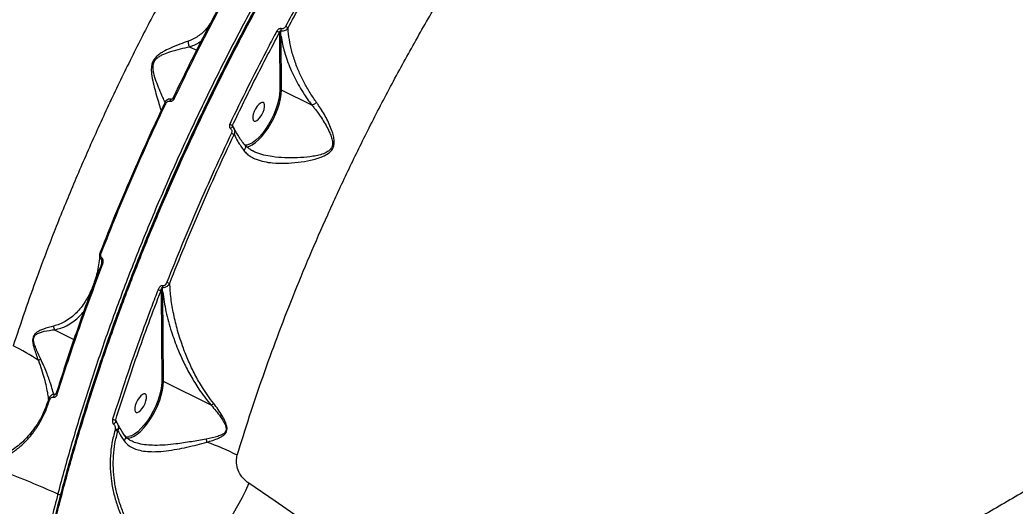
# Model space of a CAD drawing. Header units: millimetres. Extents: x -6879 to 7341, y -8047 to 7187.
# Drawn here: x -272.4 to 160.1, y 3540.9 to 3752.5 of the extents above; entities that cross this region are included whole.
import ezdxf

# ---------------------------------------------------------------- set-up
doc = ezdxf.new("R2010")
doc.units = ezdxf.units.MM
for name, color, linetype in [('DIKOM_ОБЪЕКТ', 7, 'Continuous'), ('DIKOM_РАЗМЕР_ЗОНА', 7, 'Continuous'), ('DIKOM_РАЗМЕР_ОБЪЕКТА', 7, 'Continuous')]:
    doc.layers.add(name, color=color, linetype=linetype)
doc.styles.add('style1', font='arial.ttf', dxfattribs={"width": 0.8})
doc.dimstyles.new('1-50', dxfattribs={"dimtxt": 300, "dimasz": 200, "dimexe": 100, "dimexo": 0, "dimgap": 100, "dimtad": 0, "dimdec": 0, "dimtxsty": 'style1', "dimcen": 0, "dimclrd": 7, "dimclre": 7, "dimadec": 1, "dimazin": 2, "dimtfac": 1, "dimtdec": 0, "dimtmove": 1, "dimatfit": 3, "dimfxl": 0, "dimlwd": 25, "dimlwe": 18, "dimarcsym": 0})

# ---------------------------------------------------------------- blocks, each defined once
blk = doc.blocks.new('*D19')
at = {"layer": 'Defpoints', "color": 0, "transparency": 16777216}
for p in [(5624.04, 6094.27), (-4435.35, 2864.29), (5624.04, -2640.11)]:
    blk.add_point(p, dxfattribs=at)
at = {"layer": 'DIKOM_РАЗМЕР_ОБЪЕКТА', "color": 7, "lineweight": 18, "transparency": 16777216}
for p, q in [((-4435.35, 2864.29), (-4435.35, 6194.27)), ((5624.04, -2640.11), (5624.04, 6194.27))]:
    blk.add_line(p, q, dxfattribs=at)
at = {"layer": 'DIKOM_РАЗМЕР_ОБЪЕКТА', "color": 7, "lineweight": 25, "transparency": 16777216}
for p, q in [((-4235.35, 6094.27), (2113.67, 6094.27)), ((5424.04, 6094.27), (3193.46, 6094.27))]:
    blk.add_line(p, q, dxfattribs=at)
at = {"layer": 'DIKOM_РАЗМЕР_ОБЪЕКТА', "color": 7, "transparency": 16777216}
for points in [[(-4235.35, 6127.6), (-4235.35, 6060.94), (-4435.35, 6094.27)], [(5424.04, 6127.6), (5424.04, 6060.94), (5624.04, 6094.27)]]:
    blk.add_solid(points, dxfattribs=at)
at = {"layer": 'DIKOM_РАЗМЕР_ОБЪЕКТА', "color": 0, "transparency": 16777216, "insert": (2653.56, 6094.27), "char_height": 300, "attachment_point": 5, "style": 'style1'}
blk.add_mtext('10100', dxfattribs=at)
blk = doc.blocks.new('*D17')
at = {"layer": 'Defpoints', "color": 0, "transparency": 16777216}
for p in [(-5935.35, 6990.27), (-5935.35, 998.27), (7340.79, -2830.86)]:
    blk.add_point(p, dxfattribs=at)
at = {"layer": 'DIKOM_РАЗМЕР_ЗОНА', "color": 7, "lineweight": 18, "transparency": 16777216}
for p, q in [((-5935.35, 998.27), (-5935.35, 7090.27)), ((7340.79, -2830.86), (7340.79, 7090.27))]:
    blk.add_line(p, q, dxfattribs=at)
at = {"layer": 'DIKOM_РАЗМЕР_ЗОНА', "color": 7, "lineweight": 25, "transparency": 16777216}
for p, q in [((-5735.35, 6990.27), (2016.67, 6990.27)), ((7140.79, 6990.27), (3096.46, 6990.27))]:
    blk.add_line(p, q, dxfattribs=at)
at = {"layer": 'DIKOM_РАЗМЕР_ЗОНА', "color": 7, "transparency": 16777216}
for points in [[(-5735.35, 7023.6), (-5735.35, 6956.94), (-5935.35, 6990.27)], [(7140.79, 7023.6), (7140.79, 6956.94), (7340.79, 6990.27)]]:
    blk.add_solid(points, dxfattribs=at)
at = {"layer": 'DIKOM_РАЗМЕР_ЗОНА', "color": 0, "transparency": 16777216, "insert": (2556.56, 6990.27), "char_height": 300, "attachment_point": 5, "style": 'style1'}
blk.add_mtext('13300', dxfattribs=at)

msp = doc.modelspace()

# ---------------------------------------------------------------- linework, layer by layer
at = {"layer": 'DIKOM_ОБЪЕКТ', "color": 7, "linetype": 'Continuous', "lineweight": 15}
for p, q in [((-159.66, 3746.91), (-159.66, 3745.24)), ((-159.66, 3745.24), (-159.48, 3721.85)), ((-158.79, 3721.94), (-158.96, 3745.33)), ((-198.72, 3740.73), (-195.7, 3739.23)), ((-145.51, 3715.32), (-158.79, 3721.94)), ((-179.09, 3704.31), (-180.04, 3706.59)), ((-170.8, 3695.17), (-171.29, 3695.4)), ((-211.09, 3634.74), (-211.09, 3633.96)), ((-211.09, 3633.96), (-210.8, 3595.04)), ((-210.1, 3595.13), (-210.39, 3634.05)), ((-257.35, 3617.65), (-248.94, 3613.46)), ((-189.36, 3584.79), (-210.1, 3595.13)), ((-256.64, 3590.04), (-256.64, 3590.05)), ((-259.98, 3587.49), (-259.97, 3587.52)), ((-259.52, 3587.02), (-259.34, 3587.46)), ((-230.35, 3577.34), (-230.82, 3578.46)), ((-230.24, 3577.07), (-230.35, 3577.34)), ((-230.99, 3574.44), (-231.1, 3573.96)), ((-229.82, 3573.71), (-229.59, 3574.39)), ((-229.62, 3576.05), (-229.67, 3576.15))]:
    msp.add_line(p, q, dxfattribs=at)
at = {"layer": 'DIKOM_ОБЪЕКТ', "color": 7, "linetype": 'Continuous', "lineweight": 15, "flags": 128}
for points in [[(-173.82, 3697.26), (-172.71, 3697.53), (-171.44, 3698.14), (-170.09, 3699.05), (-168.71, 3700.25), (-167.31, 3701.71), (-165.94, 3703.4), (-164.62, 3705.28), (-163.37, 3707.31), (-162.23, 3709.46), (-161.22, 3711.66), (-160.37, 3713.88), (-159.69, 3716.06), (-159.19, 3718.16), (-158.88, 3720.13), (-158.79, 3721.94)], [(-159.48, 3721.85), (-159.59, 3720), (-159.92, 3717.96), (-160.45, 3715.8), (-161.19, 3713.56), (-162.11, 3711.29), (-163.18, 3709.04), (-164.39, 3706.89), (-165.7, 3704.86), (-167.08, 3703.03), (-168.5, 3701.42), (-169.93, 3700.08), (-171.32, 3699.03), (-172.65, 3698.32), (-173.8, 3697.96)], [(-209.51, 3716.44), (-209.49, 3716.44), (-209.48, 3716.44)], [(-207.19, 3717.1), (-207.11, 3717.32), (-207.01, 3717.53), (-206.9, 3717.7), (-206.78, 3717.82), (-206.66, 3717.9), (-206.56, 3717.92), (-206.52, 3717.92)], [(-166.69, 3716.53), (-167.23, 3716.58), (-167.9, 3716.29), (-168.62, 3715.7), (-169.35, 3714.85), (-170.03, 3713.8), (-170.59, 3712.65), (-171, 3711.49), (-171.22, 3710.41), (-171.23, 3709.5), (-171.03, 3708.83), (-170.65, 3708.45), (-170.1, 3708.41), (-169.44, 3708.69), (-168.71, 3709.29), (-167.98, 3710.14), (-167.31, 3711.18), (-166.74, 3712.33), (-166.34, 3713.5), (-166.12, 3714.58), (-166.1, 3715.49), (-166.3, 3716.16), (-166.69, 3716.53)], [(-180.87, 3705.18), (-180.73, 3705.37), (-180.57, 3705.55), (-180.41, 3705.69), (-180.25, 3705.8), (-180.11, 3705.86), (-179.99, 3705.88), (-179.9, 3705.84)], [(-173.8, 3697.96), (-173.88, 3697.94), (-174.57, 3697.89)], [(-237.49, 3651.69), (-237.47, 3651.72), (-237.41, 3651.74)], [(-237.01, 3651.31), (-237.15, 3651.38), (-237.28, 3651.46), (-237.37, 3651.53), (-237.45, 3651.59), (-237.49, 3651.65), (-237.49, 3651.69), (-237.49, 3651.69)], [(-236.49, 3645.98), (-236.64, 3646.06), (-236.77, 3646.14), (-236.87, 3646.21), (-236.94, 3646.27), (-236.97, 3646.33), (-236.97, 3646.37)], [(-226.05, 3570.45), (-225.21, 3570.44), (-224.03, 3570.73), (-222.75, 3571.33), (-221.41, 3572.24), (-220.02, 3573.44), (-218.63, 3574.9), (-217.25, 3576.59), (-215.93, 3578.47), (-214.69, 3580.51), (-213.55, 3582.65), (-212.54, 3584.85), (-211.68, 3587.07), (-211, 3589.25), (-210.5, 3591.35), (-210.2, 3593.33), (-210.1, 3595.13)], [(-210.8, 3595.04), (-210.9, 3593.19), (-211.23, 3591.16), (-211.77, 3588.99), (-212.5, 3586.75), (-213.42, 3584.48), (-214.5, 3582.24), (-215.7, 3580.08), (-217.01, 3578.06), (-218.4, 3576.22), (-219.82, 3574.61), (-221.24, 3573.27), (-222.64, 3572.23), (-223.97, 3571.51), (-225.11, 3571.15)], [(-256.18, 3589.57), (-256.33, 3589.66), (-256.46, 3589.74), (-256.56, 3589.83), (-256.62, 3589.91), (-256.65, 3589.99), (-256.64, 3590.04)], [(-259.52, 3587.02), (-259.66, 3587.1), (-259.78, 3587.18), (-259.88, 3587.26), (-259.95, 3587.34), (-259.98, 3587.42), (-259.98, 3587.49), (-259.98, 3587.49)], [(-259.34, 3587.46), (-259.48, 3587.58), (-259.6, 3587.7), (-259.69, 3587.82), (-259.73, 3587.94), (-259.74, 3588.04), (-259.72, 3588.1)], [(-257.8, 3588.34), (-257.74, 3588.62), (-257.65, 3588.88), (-257.53, 3589.12), (-257.39, 3589.31), (-257.24, 3589.43), (-257.1, 3589.48), (-257.02, 3589.47)], [(-218, 3589.73), (-218.55, 3589.77), (-219.21, 3589.49), (-219.94, 3588.89), (-220.67, 3588.04), (-221.34, 3587), (-221.9, 3585.85), (-222.31, 3584.68), (-222.53, 3583.6), (-222.54, 3582.69), (-222.35, 3582.02), (-221.96, 3581.65), (-221.41, 3581.6), (-220.75, 3581.89), (-220.02, 3582.48), (-219.3, 3583.33), (-218.62, 3584.38), (-218.06, 3585.53), (-217.65, 3586.69), (-217.43, 3587.77), (-217.42, 3588.68), (-217.61, 3589.35), (-218, 3589.73)], [(-231.64, 3576.41), (-231.5, 3576.65), (-231.33, 3576.88), (-231.15, 3577.08), (-230.97, 3577.25), (-230.79, 3577.36), (-230.65, 3577.4), (-230.56, 3577.39)], [(-230.56, 3577.39), (-230.54, 3577.38), (-230.54, 3577.38)], [(-229.6, 3576.06), (-229.59, 3576.04), (-229.57, 3576.01)], [(-173, 3550.87), (-174.42, 3547.6), (-176.03, 3544.3), (-177.81, 3540.99), (-179.74, 3537.72), (-181.8, 3534.51), (-183.98, 3531.38), (-186.26, 3528.38), (-188.61, 3525.51), (-191.01, 3522.82), (-193.45, 3520.32), (-195.9, 3518.04), (-198.34, 3515.99), (-200.74, 3514.21), (-203.09, 3512.7), (-205.35, 3511.47)], [(-31.24, 3417.15), (-39.82, 3428.37), (-48.65, 3439.36), (-57.74, 3450.1), (-67.08, 3460.6), (-76.66, 3470.85), (-86.49, 3480.84), (-96.54, 3490.57), (-106.83, 3500.03), (-117.33, 3509.21), (-128.06, 3518.12), (-138.99, 3526.74), (-150.13, 3535.08), (-161.47, 3543.12), (-173, 3550.87)]]:
    msp.add_lwpolyline(points, dxfattribs=at)
at = {"layer": 'DIKOM_ОБЪЕКТ', "color": 7, "linetype": 'Continuous', "lineweight": 15}
for centre, radius, start, end in [((-165.49, 3737.93), 10.71, 57.0433, 64.0989), ((-156.96, 3747.84), 2.06, 157.8075, 182.5266), ((-161.42, 3740.58), 10.07, 56.7018, 64.0348), ((-159.24, 3744.76), 0.629, 63.4571, 131.3189), ((-159.07, 3721.38), 0.629, 63.4465, 131.3296), ((-208.3, 3717.97), 1.95, 231.8092, 249.4666), ((-204.22, 3720.86), 3.1, 235.4789, 246.5562), ((-173.21, 3723), 17.78, 243.1336, 247.3863), ((-173.29, 3717.41), 15.99, 243.192, 247.8045), ((-235.41, 3647.95), 1.57, 149.6391, 170.104), ((-206.84, 3641.55), 3.68, 242.2148, 262.4486), ((-210.81, 3638.01), 3.28, 241.6053, 265.0271), ((-210.67, 3633.49), 0.629, 63.4463, 131.3297), ((-208.79, 3636.34), 1.65, 164.8242, 185.6877), ((-305.55, 3546.61), 70.77, 54.4562, 64.7269), ((-261.29, 3600.41), 4.91, 114.9801, 129.563), ((-210.38, 3594.57), 0.629, 63.4525, 131.3235), ((-231.11, 3580.58), 2.14, 240.9597, 277.7207), ((-480.26, 3080.5), 495.21, 63.7507, 97.0349), ((-479.97, 3080.27), 493.56, 63.7451, 97.0405), ((-230.04, 3575.95), 2.25, 242.0208, 275.7581), ((-230.2, 3577.02), 2.7, 252.8451, 283.0327), ((-231.34, 3575.22), 1.94, 334.6667, 24.2318), ((-225.81, 3574.58), 3.5, 258.8989, 281.5237), ((-182.56, 3571.5), 9.09, 189.0823, 197.864), ((-225.54, 3469.83), 104.67, 62.9673, 70.8552)]:
    msp.add_arc(centre, radius, start, end, dxfattribs=at)
for points, knots in [([(149.26, 4030.74), (147.55, 4031.44), (142.92, 4033.31), (134.93, 4035.39), (125.18, 4036.69), (114.84, 4036.81), (103.92, 4035.7), (92.45, 4033.34), (80.68, 4029.79), (68.65, 4025.07), (56.42, 4019.27), (43.79, 4012.28), (30.79, 4004.07), (17.46, 3994.65), (4.08, 3984.22), (-9.3, 3972.84), (-22.62, 3960.59), (-36.11, 3947.28), (-49.73, 3932.89), (-63.43, 3917.47), (-76.75, 3901.53), (-89.65, 3885.18), (-102.11, 3868.53), (-114.49, 3851.12), (-126.75, 3832.96), (-138.84, 3814.11), (-150.65, 3794.7), (-162.15, 3774.8), (-173.3, 3754.46), (-184.13, 3733.61), (-194.59, 3712.3), (-204.63, 3690.6), (-214.03, 3668.98), (-222.77, 3647.52), (-230.85, 3626.28), (-238.4, 3604.92), (-245.38, 3583.51), (-251.73, 3562.13), (-257.03, 3542.47), (-259.95, 3530.11), (-261.24, 3524.64)], [0, 0, 0, 0, 0.015651, 0.042167, 0.068704, 0.09522, 0.122506, 0.149814, 0.1771, 0.203616, 0.230153, 0.256669, 0.283955, 0.311263, 0.33855, 0.365065, 0.391602, 0.418118, 0.445404, 0.472713, 0.499999, 0.52556, 0.551139, 0.576701, 0.602949, 0.629218, 0.655467, 0.681983, 0.708519, 0.735035, 0.762321, 0.78963, 0.816916, 0.843432, 0.869969, 0.896485, 0.923771, 0.951079, 0.978366, 1, 1, 1, 1]), ([(126.92, 4035.74), (126.7, 4035.76), (124.85, 4035.95), (121.26, 4036.04), (116.14, 4035.97), (110.91, 4035.58), (105.56, 4034.92), (100.1, 4033.96), (94.52, 4032.7), (88.82, 4031.16), (83.01, 4029.33), (77.11, 4027.21), (71.13, 4024.81), (65.1, 4022.15), (59.03, 4019.21), (52.9, 4016.01), (46.72, 4012.53), (40.48, 4008.79), (34.18, 4004.78), (27.83, 4000.5), (21.41, 3995.94), (14.93, 3991.11), (8.38, 3986), (1.79, 3980.63), (-4.82, 3975.03), (-11.42, 3969.2), (-18.02, 3963.16), (-24.6, 3956.9), (-31.18, 3950.43), (-37.75, 3943.74), (-44.32, 3936.82), (-50.89, 3929.69), (-57.46, 3922.33), (-64.03, 3914.75), (-70.61, 3906.93), (-77.19, 3898.91), (-83.73, 3890.69), (-90.21, 3882.33), (-96.62, 3873.82), (-102.96, 3865.18), (-109.23, 3856.4), (-115.44, 3847.48), (-121.59, 3838.41), (-127.68, 3829.2), (-133.71, 3819.83), (-139.67, 3810.31), (-145.59, 3800.64), (-151.44, 3790.81), (-157.21, 3780.88), (-162.88, 3770.87), (-168.42, 3760.81), (-173.84, 3750.7), (-179.15, 3740.56), (-184.33, 3730.36), (-189.4, 3720.1), (-194.36, 3709.79), (-199.2, 3699.42), (-203.93, 3688.99), (-208.55, 3678.49), (-213.05, 3667.93), (-217.44, 3657.33), (-221.68, 3646.75), (-225.76, 3636.21), (-229.68, 3625.72), (-233.45, 3615.29), (-237.05, 3604.9), (-240.5, 3594.56), (-243.79, 3584.25), (-246.93, 3573.99), (-249.92, 3563.76), (-252.76, 3553.56), (-255.43, 3543.4), (-257.8, 3533.96), (-259.2, 3527.95), (-259.82, 3525.29)], [0, 0, 0, 0, 0.0019, 0.01588, 0.029853, 0.043833, 0.057831, 0.071862, 0.085941, 0.100083, 0.114302, 0.128567, 0.142778, 0.156919, 0.171006, 0.185054, 0.19908, 0.2131, 0.227127, 0.241174, 0.255256, 0.269388, 0.283588, 0.297851, 0.312092, 0.326248, 0.340343, 0.354395, 0.368418, 0.382428, 0.396443, 0.410472, 0.424531, 0.438637, 0.452806, 0.467048, 0.481292, 0.495462, 0.509568, 0.523624, 0.537648, 0.551655, 0.565661, 0.579679, 0.593723, 0.607808, 0.621952, 0.636169, 0.650415, 0.664605, 0.678726, 0.692794, 0.706824, 0.720832, 0.734836, 0.748847, 0.762881, 0.776951, 0.791075, 0.805268, 0.819516, 0.833736, 0.847877, 0.86196, 0.876001, 0.890015, 0.90402, 0.91803, 0.932057, 0.946117, 0.960225, 0.974398, 0.988642, 1, 1, 1, 1]), ([(-259.39, 3524.75), (-258.46, 3528.71), (-255.95, 3539.36), (-251.29, 3557.02), (-245.27, 3577.74), (-238.52, 3598.9), (-231.05, 3620.43), (-222.87, 3642.28), (-214.15, 3663.94), (-204.95, 3685.37), (-195.31, 3706.49), (-185.08, 3727.65), (-174.26, 3748.77), (-162.88, 3769.78), (-151.19, 3790.21), (-139.24, 3810.02), (-127.08, 3829.15), (-114.51, 3847.92), (-101.56, 3866.25), (-88.26, 3884.06), (-74.91, 3900.96), (-61.56, 3916.91), (-48.25, 3931.89), (-34.76, 3946.16), (-21.14, 3959.63), (-7.43, 3972.23), (6.07, 3983.69), (19.32, 3993.99), (32.28, 4003.14), (45.16, 4011.3), (57.92, 4018.39), (70.5, 4024.36), (82.12, 4028.88), (92.79, 4032.14), (102.57, 4034.33), (112.05, 4035.61), (120.28, 4036.06), (125.19, 4035.69), (127.18, 4035.54)], [0, 0, 0, 0, 0.016806, 0.045276, 0.073769, 0.102239, 0.131537, 0.160858, 0.190155, 0.218625, 0.247118, 0.275588, 0.304886, 0.334207, 0.363504, 0.391975, 0.420467, 0.448937, 0.478235, 0.507556, 0.536853, 0.565324, 0.593816, 0.622286, 0.651584, 0.680905, 0.710202, 0.738673, 0.767165, 0.795635, 0.824932, 0.854254, 0.883551, 0.90833, 0.933138, 0.957947, 0.98299, 1, 1, 1, 1]), ([(-259.66, 3525.47), (-258.44, 3530.62), (-255.63, 3542.53), (-250.48, 3561.61), (-244.24, 3582.64), (-237.32, 3603.92), (-229.76, 3625.36), (-221.61, 3646.85), (-212.87, 3668.33), (-203.55, 3689.76), (-193.68, 3711.1), (-183.3, 3732.3), (-172.45, 3753.24), (-161.18, 3773.84), (-149.67, 3793.78), (-137.94, 3813.03), (-126.04, 3831.6), (-113.86, 3849.67), (-101.44, 3867.17), (-88.85, 3884.02), (-75.95, 3900.38), (-62.75, 3916.17), (-49.28, 3931.35), (-35.74, 3945.67), (-22.2, 3959.08), (-8.71, 3971.51), (4.68, 3982.92), (17.94, 3993.26), (31.06, 4002.53), (43.99, 4010.72), (56.68, 4017.79), (69.07, 4023.71), (80.35, 4028.15), (90.57, 4031.33), (99.79, 4033.5), (108.74, 4034.89), (117.5, 4035.5), (126.03, 4035.28), (134.29, 4034.21), (142.22, 4032.35), (147.17, 4030.41), (149.65, 4029.44)], [0, 0, 0, 0, 0.020433, 0.047303, 0.0742577, 0.1012555, 0.1282534, 0.1552081, 0.1820781, 0.2089481, 0.2359029, 0.2629007, 0.2898985, 0.3168533, 0.3437233, 0.3696029, 0.3955582, 0.4215519, 0.4475457, 0.473501, 0.4993807, 0.5262505, 0.5532052, 0.5802031, 0.6072009, 0.6341554, 0.6610255, 0.6878954, 0.7148501, 0.7418479, 0.7688455, 0.7958001, 0.8226701, 0.8444426, 0.8662375, 0.8880323, 0.9098048, 0.9323412, 0.9549024, 0.9774638, 1, 1, 1, 1]), ([(36.89, 4020.35), (35.36, 4020.01), (30.38, 4018.92), (21.56, 4015.92), (10.49, 4011.42), (-0.87, 4005.79), (-12.49, 3999.11), (-24.35, 3991.39), (-36.4, 3982.66), (-48.6, 3972.98), (-60.89, 3962.39), (-73.22, 3950.9), (-85.59, 3938.51), (-97.97, 3925.27), (-110.32, 3911.23), (-122.58, 3896.46), (-134.7, 3881.02), (-146.64, 3864.94), (-158.39, 3848.24), (-169.92, 3830.97), (-181.2, 3813.18), (-192.17, 3794.96), (-202.79, 3776.39), (-213.03, 3757.52), (-222.86, 3738.38), (-232.27, 3718.99), (-241.24, 3699.43), (-249.72, 3679.8), (-257.68, 3660.19), (-264.52, 3642.11), (-270.41, 3625.58), (-273.7, 3615.6), (-275.34, 3610.61)], [0, 0, 0, 0, 0.015209, 0.049708, 0.084152, 0.118488, 0.152825, 0.18727, 0.221771, 0.256271, 0.290716, 0.325054, 0.359415, 0.393884, 0.428408, 0.462933, 0.497402, 0.531764, 0.566181, 0.600706, 0.635286, 0.669866, 0.704391, 0.738809, 0.773311, 0.80792, 0.842585, 0.877251, 0.911861, 0.946363, 0.973182, 1, 1, 1, 1]), ([(-177.96, 3563.07), (-176.21, 3568.75), (-172.7, 3580.12), (-166.86, 3597.32), (-160.61, 3614.57), (-153.83, 3632.08), (-146.54, 3649.82), (-138.72, 3667.73), (-130.5, 3685.53), (-121.62, 3703.76), (-112.03, 3722.37), (-101.72, 3741.28), (-91.03, 3759.85), (-80, 3778.01), (-68.69, 3795.66), (-57.14, 3812.72), (-45.37, 3829.16), (-33.42, 3844.97), (-21.29, 3860.11), (-9.05, 3874.52), (3.24, 3888.13), (15.53, 3900.89), (27.81, 3912.74), (40.04, 3923.69), (52.22, 3933.74), (64.27, 3942.82), (76.14, 3950.9), (88.01, 3958.08), (99.83, 3964.25), (111.55, 3969.35), (122.95, 3973.26), (133.95, 3975.93), (144.58, 3977.46), (151.26, 3977.43), (154.6, 3977.42)], [0, 0, 0, 0, 0.027766, 0.055566, 0.083366, 0.111132, 0.140037, 0.16898, 0.197923, 0.226828, 0.258637, 0.290548, 0.32251, 0.354472, 0.386382, 0.418191, 0.449895, 0.4817, 0.513556, 0.545411, 0.577215, 0.608919, 0.640548, 0.672276, 0.704055, 0.735835, 0.767563, 0.799191, 0.832594, 0.866027, 0.89943, 0.932943, 0.966487, 1, 1, 1, 1]), ([(-112.28, 3824.87), (-116.16, 3818.88), (-123.93, 3806.89), (-135.25, 3788.25), (-146.34, 3769.19), (-153.45, 3756.15), (-157.01, 3749.63)], [0, 0, 0, 0, 0.248597, 0.497193, 0.748596, 1, 1, 1, 1]), ([(-155.89, 3748.99), (-152.38, 3755.43), (-145.37, 3768.29), (-134.35, 3787.24), (-123.01, 3805.92), (-115.18, 3818.02), (-111.26, 3824.07)], [0, 0, 0, 0, 0.248597, 0.497194, 0.748597, 1, 1, 1, 1]), ([(-185.61, 3758.68), (-187.27, 3755.55), (-190.72, 3749.02), (-195.82, 3739.03), (-200.94, 3728.74), (-204.31, 3721.83), (-205.96, 3718.34), (-205.97, 3718.3)], [0, 0, 0, 0, 0.235353, 0.490074, 0.743951, 0.997501, 1, 1, 1, 1]), ([(-205.45, 3718.01), (-205.16, 3718.62), (-203.73, 3721.62), (-199.71, 3729.91), (-193.27, 3742.84), (-187.8, 3753.25), (-185.07, 3758.46)], [0, 0, 0, 0, 0.044142, 0.220713, 0.610013, 1, 1, 1, 1]), ([(-189.07, 3752.11), (-189.47, 3751.4), (-190.69, 3749.26), (-192.9, 3746.88), (-195.54, 3744.94), (-197.46, 3743.89), (-198.75, 3743.41), (-199.23, 3743.23)], [0, 0, 0, 0, 0.1764544, 0.530749, 0.7126068, 0.8944294, 1, 1, 1, 1]), ([(-160.81, 3747.56), (-161.12, 3746.97), (-162.69, 3744.04), (-166.97, 3735.89), (-173.54, 3723.03), (-178.67, 3712.44), (-181.24, 3707.14)], [0, 0, 0, 0, 0.0441423, 0.2207145, 0.6100128, 1, 1, 1, 1]), ([(-180.04, 3706.59), (-176.76, 3713.36), (-170.18, 3726.92), (-163.17, 3740.24), (-159.66, 3746.91)], [0, 0, 0, 0, 0.499274, 1, 1, 1, 1]), ([(-158.87, 3748.62), (-158.9, 3748.63), (-159.06, 3748.68), (-159.4, 3748.69), (-159.89, 3748.53), (-160.42, 3748.17), (-160.67, 3747.78), (-160.81, 3747.56)], [0, 0, 0, 0, 0.044096, 0.224572, 0.433804, 0.687508, 1, 1, 1, 1]), ([(-159.66, 3746.91), (-159.62, 3747.05), (-159.54, 3747.29), (-159.37, 3747.56), (-159.22, 3747.71), (-159.11, 3747.75), (-159.05, 3747.76), (-159.03, 3747.75), (-159.02, 3747.75)], [0, 0, 0, 0, 0.369418, 0.644596, 0.837152, 0.927043, 0.971128, 1, 1, 1, 1]), ([(-159.02, 3747.75), (-158.97, 3747.74), (-158.72, 3747.66), (-158.2, 3747.61), (-157.42, 3747.76), (-156.63, 3748.17), (-156.14, 3748.64), (-155.92, 3748.94), (-155.89, 3748.99)], [0, 0, 0, 0, 0.039501, 0.232656, 0.443766, 0.68676, 0.947961, 1, 1, 1, 1]), ([(-158.96, 3745.33), (-158.97, 3745.56), (-158.99, 3746.37), (-159.01, 3747.18), (-159.02, 3747.75)], [0, 0, 0, 0, 0.29127, 1, 1, 1, 1]), ([(-157.01, 3749.63), (-157.15, 3749.41), (-157.4, 3749.04), (-157.91, 3748.69), (-158.37, 3748.55), (-158.69, 3748.57), (-158.84, 3748.61), (-158.87, 3748.62)], [0, 0, 0, 0, 0.327706, 0.573889, 0.779635, 0.962801, 1, 1, 1, 1]), ([(-143.52, 3716.57), (-143.98, 3717.21), (-145.48, 3719.32), (-147.75, 3722.99), (-150.14, 3727.54), (-152.24, 3732.37), (-153.96, 3737.42), (-155.21, 3742.62), (-155.74, 3746.45), (-155.86, 3748.53), (-155.89, 3748.99)], [0, 0, 0, 0, 0.06012, 0.196236, 0.332816, 0.469063, 0.630327, 0.792115, 0.953434, 1, 1, 1, 1]), ([(-199.23, 3743.23), (-200.43, 3742.79), (-202.88, 3741.9), (-206.72, 3740.35), (-209.77, 3738.89), (-211.82, 3737.61), (-213.25, 3736.44), (-214.43, 3734.95), (-215.18, 3733.08), (-215.39, 3731.03), (-215.2, 3728.23), (-214.53, 3724.95), (-213.53, 3721.17), (-212.5, 3717.62), (-211.65, 3714.78), (-211.21, 3713.49), (-211.04, 3712.99)], [0, 0, 0, 0, 0.11316, 0.228903, 0.306142, 0.345316, 0.385422, 0.420918, 0.456769, 0.501462, 0.544392, 0.634815, 0.72731, 0.829985, 0.934742, 1, 1, 1, 1]), ([(-199.23, 3743.23), (-199.24, 3743.18), (-199.31, 3742.89), (-199.33, 3742.29), (-199.16, 3741.45), (-198.87, 3740.98), (-198.73, 3740.74)], [0, 0, 0, 0, 0.056224, 0.368539, 0.684277, 1, 1, 1, 1]), ([(-198.72, 3740.73), (-198.23, 3740.9), (-196.92, 3741.35), (-195.18, 3742.2), (-194.05, 3743.01), (-193.59, 3743.35)], [0, 0, 0, 0, 0.259825, 0.695752, 1, 1, 1, 1]), ([(-158.96, 3745.33), (-158.54, 3743.07), (-157.9, 3739.66), (-156.34, 3734.89), (-154.49, 3730.18), (-152.16, 3725.44), (-149.38, 3720.79), (-147.36, 3717.78), (-146.01, 3715.98), (-145.51, 3715.32)], [0, 0, 0, 0, 0.235538, 0.356034, 0.476527, 0.701657, 0.817295, 0.932917, 1, 1, 1, 1]), ([(-209.38, 3716.61), (-209.7, 3717.3), (-210.47, 3718.95), (-211.76, 3722.02), (-213.19, 3725.51), (-214.15, 3728.56), (-214.61, 3731.13), (-214.58, 3732.9), (-214.18, 3734.06), (-213.66, 3734.98), (-212.84, 3735.91), (-211.45, 3736.84), (-209.43, 3737.8), (-206.38, 3738.86), (-202.52, 3739.91), (-199.94, 3740.48), (-198.73, 3740.74), (-198.73, 3740.74)], [0, 0, 0, 0, 0.084253, 0.202016, 0.304471, 0.406636, 0.452846, 0.499042, 0.529294, 0.534856, 0.570667, 0.612841, 0.655303, 0.741045, 0.870461, 0.999873, 1, 1, 1, 1]), ([(-198.73, 3740.74), (-198.73, 3740.74), (-198.72, 3740.74), (-198.72, 3740.73), (-198.72, 3740.73), (-198.72, 3740.73)], [0, 0, 0, 0, 0.298914, 0.710882, 1, 1, 1, 1]), ([(-209.45, 3716.43), (-211.95, 3711.09), (-216.94, 3700.41), (-224.07, 3684.25), (-230.95, 3668.02), (-235.26, 3657.16), (-237.41, 3651.74)], [0, 0, 0, 0, 0.2491, 0.4982, 0.7491, 1, 1, 1, 1]), ([(-237.01, 3651.31), (-234.86, 3656.71), (-230.57, 3667.51), (-223.71, 3683.74), (-216.55, 3699.97), (-211.51, 3710.76), (-208.99, 3716.15)], [0, 0, 0, 0, 0.2491, 0.4982, 0.7491, 1, 1, 1, 1]), ([(-206.53, 3717.89), (-206.72, 3717.94), (-207.16, 3718.07), (-207.91, 3717.93), (-208.65, 3717.55), (-209.21, 3717.02), (-209.4, 3716.59), (-209.47, 3716.42)], [0, 0, 0, 0, 0.1630426, 0.387178, 0.6152799, 0.854336, 1, 1, 1, 1]), ([(-208.99, 3716.15), (-208.89, 3716.32), (-208.68, 3716.66), (-208.21, 3717.01), (-207.69, 3717.18), (-207.35, 3717.12), (-207.19, 3717.1)], [0, 0, 0, 0, 0.258377, 0.516753, 0.767809, 1, 1, 1, 1]), ([(-207.19, 3717.1), (-207.03, 3717.07), (-206.71, 3717.01), (-206.2, 3717.18), (-205.74, 3717.52), (-205.55, 3717.85), (-205.45, 3718.01)], [0, 0, 0, 0, 0.233875, 0.482458, 0.74135, 1, 1, 1, 1]), ([(-205.98, 3718.31), (-205.98, 3718.29), (-206.02, 3718.2), (-206.12, 3718.07), (-206.28, 3717.95), (-206.41, 3717.91), (-206.49, 3717.9), (-206.51, 3717.92), (-206.52, 3717.92)], [0, 0, 0, 0, 0.05093, 0.294021, 0.501765, 0.714827, 0.931766, 1, 1, 1, 1]), ([(-175.09, 3695.6), (-174.66, 3695.1), (-173.77, 3694.04), (-171.95, 3692.78), (-169.51, 3691.62), (-166.38, 3690.73), (-162.16, 3690.13), (-157.17, 3689.99), (-151.6, 3690.42), (-146.09, 3691.26), (-141.59, 3692.58), (-138.49, 3694.18), (-136.82, 3695.77), (-135.94, 3697.59), (-135.77, 3699.74), (-136.11, 3701.99), (-137.2, 3705.48), (-139.27, 3710.02), (-141.73, 3714.03), (-143.22, 3716.14), (-143.52, 3716.57)], [0, 0, 0, 0, 0.039973, 0.083837, 0.127733, 0.188933, 0.250229, 0.335039, 0.419982, 0.502435, 0.584612, 0.629742, 0.658081, 0.686913, 0.718, 0.753286, 0.788721, 0.882241, 0.975869, 1, 1, 1, 1]), ([(-145.5, 3715.32), (-145.33, 3715.4), (-144.98, 3715.55), (-144.31, 3715.97), (-143.82, 3716.33), (-143.56, 3716.54), (-143.52, 3716.57)], [0, 0, 0, 0, 0.315728, 0.63146, 0.943781, 1, 1, 1, 1]), ([(-145.5, 3715.32), (-145.5, 3715.31), (-145.17, 3714.91), (-143.57, 3712.95), (-140.9, 3709.19), (-138.45, 3705.02), (-137.1, 3701.75), (-136.57, 3699.72), (-136.57, 3697.87), (-137.04, 3696.77), (-137.7, 3695.87), (-138.95, 3694.83), (-141.17, 3693.96), (-143.77, 3693.31), (-147.29, 3692.76), (-151.82, 3692.4), (-157.35, 3692.4), (-162.29, 3692.82), (-166.5, 3693.62), (-169.19, 3694.38), (-170.51, 3695.03), (-170.8, 3695.17)], [0, 0, 0, 0, 0.0001, 0.027675, 0.133389, 0.241414, 0.279851, 0.318997, 0.351206, 0.374921, 0.380347, 0.409613, 0.458478, 0.504604, 0.550786, 0.645377, 0.741878, 0.84048, 0.909371, 0.979902, 1, 1, 1, 1]), ([(-145.51, 3715.32), (-145.51, 3715.32), (-145.51, 3715.32), (-145.5, 3715.32), (-145.5, 3715.32), (-145.5, 3715.32)], [0, 0, 0, 0, 0.424587, 0.772639, 1, 1, 1, 1]), ([(-181.24, 3707.14), (-181.27, 3707.08), (-181.37, 3706.85), (-181.45, 3706.44), (-181.4, 3705.93), (-181.21, 3705.48), (-180.99, 3705.28), (-180.87, 3705.18)], [0, 0, 0, 0, 0.091886, 0.335558, 0.563098, 0.781451, 1, 1, 1, 1]), ([(-180.5, 3703.14), (-183, 3697.79), (-188.02, 3687.09), (-195.17, 3670.89), (-202.07, 3654.62), (-206.39, 3643.74), (-208.55, 3638.3)], [0, 0, 0, 0, 0.2491, 0.4982, 0.7491, 1, 1, 1, 1]), ([(-207.32, 3637.9), (-205.18, 3643.29), (-200.89, 3654.08), (-194.03, 3670.28), (-186.88, 3686.47), (-181.85, 3697.23), (-179.33, 3702.61)], [0, 0, 0, 0, 0.2491, 0.4982, 0.7491, 1, 1, 1, 1]), ([(-180.87, 3705.18), (-180.76, 3705.07), (-180.53, 3704.86), (-180.34, 3704.4), (-180.29, 3703.88), (-180.37, 3703.44), (-180.47, 3703.21), (-180.5, 3703.14)], [0, 0, 0, 0, 0.216904, 0.433477, 0.661986, 0.908097, 1, 1, 1, 1]), ([(-180, 3705.98), (-180.01, 3706.01), (-180.05, 3706.1), (-180.07, 3706.28), (-180.07, 3706.46), (-180.05, 3706.56), (-180.04, 3706.59)], [0, 0, 0, 0, 0.129461, 0.466024, 0.851817, 1, 1, 1, 1]), ([(-179.9, 3705.84), (-179.91, 3705.85), (-179.93, 3705.86), (-179.97, 3705.89), (-179.99, 3705.96), (-180, 3705.98)], [0, 0, 0, 0, 0.081599, 0.730901, 1, 1, 1, 1]), ([(-179.21, 3705), (-179.33, 3705.21), (-179.5, 3705.54), (-179.81, 3705.74), (-179.93, 3705.81)], [0, 0, 0, 0, 0.638443, 1, 1, 1, 1]), ([(-179.33, 3702.61), (-179.28, 3702.71), (-179.09, 3703.07), (-178.93, 3703.73), (-178.96, 3704.45), (-179.14, 3704.81), (-179.2, 3704.93)], [0, 0, 0, 0, 0.131963, 0.4855, 0.816992, 1, 1, 1, 1]), ([(-179.33, 3702.61), (-178.83, 3701.59), (-177.74, 3699.39), (-176.02, 3696.93), (-175.09, 3695.6)], [0, 0, 0, 0, 0.460486, 1, 1, 1, 1]), ([(-174.68, 3697.98), (-174.78, 3698.11), (-175.48, 3698.96), (-176.54, 3700.46), (-177.83, 3702.44), (-178.7, 3703.94), (-179.06, 3704.73), (-179.16, 3704.95)], [0, 0, 0, 0, 0.050313, 0.330746, 0.610538, 0.889271, 1, 1, 1, 1]), ([(-174.7, 3697.95), (-174.62, 3697.84), (-174.43, 3697.58), (-174.4, 3696.99), (-174.59, 3696.33), (-174.87, 3695.86), (-175.06, 3695.63), (-175.09, 3695.6)], [0, 0, 0, 0, 0.1850325, 0.4512234, 0.7174582, 0.9570342, 1, 1, 1, 1]), ([(-170.78, 3695.21), (-171.11, 3695.37), (-171.99, 3695.79), (-173.17, 3696.65), (-174.1, 3697.44), (-174.47, 3697.97), (-174.53, 3698.06)], [0, 0, 0, 0, 0.207335, 0.56197, 0.921054, 1, 1, 1, 1]), ([(-237.48, 3651.69), (-237.51, 3651.63), (-237.69, 3651.25), (-237.81, 3650.75), (-237.8, 3650.32), (-237.79, 3650.24)], [0, 0, 0, 0, 0.137089, 0.859274, 1, 1, 1, 1]), ([(-236.76, 3648.75), (-236.85, 3648.83), (-237.03, 3648.99), (-237.22, 3649.42), (-237.3, 3650.07), (-237.21, 3650.74), (-237.05, 3651.17), (-237.01, 3651.31)], [0, 0, 0, 0, 0.138878, 0.276771, 0.496594, 0.841866, 1, 1, 1, 1]), ([(500.36, 3651.28), (496.75, 3651.73), (489.53, 3652.63), (477.6, 3653.1), (464.92, 3652.92), (451.45, 3652.03), (437.29, 3650.46), (422.46, 3648.2), (406.99, 3645.24), (390.9, 3641.6), (374.25, 3637.29), (357.13, 3632.34), (339.61, 3626.78), (321.73, 3620.6), (303.53, 3613.81), (285.03, 3606.44), (266.3, 3598.51), (247.43, 3590.06), (228.5, 3581.13), (209.57, 3571.74), (190.66, 3561.89), (171.81, 3551.62), (153.07, 3540.96), (134.55, 3529.97), (116.32, 3518.68), (98.43, 3507.14), (80.91, 3495.35), (63.79, 3483.34), (47.13, 3471.16), (31.01, 3458.86), (15.49, 3446.5), (1.75, 3435.04), (-10.38, 3424.51), (-17.4, 3418.12), (-20.91, 3414.92)], [0, 0, 0, 0, 0.031557, 0.063213, 0.09492, 0.126627, 0.158283, 0.189839, 0.221397, 0.253054, 0.284762, 0.31647, 0.348127, 0.379685, 0.411265, 0.442944, 0.474674, 0.506404, 0.538084, 0.569664, 0.601295, 0.633025, 0.664806, 0.696588, 0.728318, 0.75995, 0.791659, 0.823468, 0.855327, 0.887186, 0.918995, 0.950705, 0.975352, 1, 1, 1, 1]), ([(-236.95, 3646.37), (-237.98, 3643.7), (-240.36, 3637.52), (-243.91, 3627.85), (-247.63, 3617.39), (-251.17, 3606.99), (-254.18, 3597.88), (-255.93, 3592.25), (-256.62, 3590.05)], [0, 0, 0, 0, 0.141432, 0.327274, 0.512565, 0.697138, 0.881761, 1, 1, 1, 1]), ([(-237.76, 3650.28), (-237.8, 3649.71), (-237.9, 3647.91), (-238.34, 3645.01), (-239.09, 3641.58), (-239.82, 3638.99), (-240.38, 3637.61), (-240.51, 3637.26)], [0, 0, 0, 0, 0.12083, 0.378759, 0.642235, 0.911254, 1, 1, 1, 1]), ([(-237.77, 3650.28), (-237.79, 3650.17), (-237.86, 3649.78), (-237.7, 3649.2), (-237.4, 3648.6), (-237.11, 3648.35), (-236.95, 3648.22)], [0, 0, 0, 0, 0.137935, 0.497853, 0.741233, 1, 1, 1, 1]), ([(-236.77, 3647.4), (-236.77, 3647.39), (-236.76, 3647.21), (-236.81, 3646.84), (-236.93, 3646.53), (-236.99, 3646.38)], [0, 0, 0, 0, 0.008575, 0.530404, 1, 1, 1, 1]), ([(-236.95, 3648.22), (-236.95, 3648.08), (-236.96, 3647.48), (-236.97, 3646.89), (-236.97, 3646.45)], [0, 0, 0, 0, 0.252118, 1, 1, 1, 1]), ([(-236.95, 3648.22), (-236.94, 3648.2), (-236.9, 3648.16), (-236.84, 3648.04), (-236.79, 3647.8), (-236.76, 3647.57), (-236.77, 3647.41), (-236.77, 3647.4)], [0, 0, 0, 0, 0.085386, 0.183029, 0.429369, 0.934709, 1, 1, 1, 1]), ([(-236.49, 3645.98), (-236.44, 3646.12), (-236.27, 3646.59), (-236.18, 3647.33), (-236.28, 3648.03), (-236.48, 3648.49), (-236.67, 3648.66), (-236.76, 3648.75)], [0, 0, 0, 0, 0.160555, 0.508154, 0.731859, 0.865394, 1, 1, 1, 1]), ([(-256.18, 3589.57), (-255.99, 3590.17), (-255.06, 3593.17), (-252.56, 3600.97), (-248.53, 3613.04), (-242.97, 3628.85), (-238.81, 3639.85), (-236.49, 3645.98)], [0, 0, 0, 0, 0.0321564, 0.1607914, 0.4182831, 0.6757744, 1, 1, 1, 1]), ([(-210.44, 3636.17), (-210.36, 3636.15), (-210.12, 3636.08), (-209.65, 3636.07), (-208.99, 3636.24), (-208.22, 3636.71), (-207.66, 3637.32), (-207.39, 3637.79), (-207.32, 3637.9)], [0, 0, 0, 0, 0.063533, 0.205932, 0.38677, 0.593836, 0.897744, 1, 1, 1, 1]), ([(-208.55, 3638.3), (-208.73, 3637.94), (-208.98, 3637.4), (-209.51, 3636.93), (-209.9, 3636.74), (-210.2, 3636.72), (-210.34, 3636.76), (-210.39, 3636.77)], [0, 0, 0, 0, 0.438547, 0.648705, 0.819233, 0.945204, 1, 1, 1, 1]), ([(-188.23, 3585.57), (-189.11, 3586.7), (-190.86, 3588.96), (-193.61, 3593.19), (-196.46, 3598.2), (-199.19, 3603.95), (-201.74, 3610.34), (-203.96, 3617.18), (-205.7, 3624.38), (-206.88, 3631.29), (-207.18, 3635.7), (-207.32, 3637.9)], [0, 0, 0, 0, 0.066132, 0.132304, 0.238337, 0.344732, 0.450977, 0.593958, 0.729224, 0.864722, 1, 1, 1, 1]), ([(-240.54, 3637.23), (-240.83, 3636.44), (-241.8, 3633.82), (-243.6, 3630.53), (-245.85, 3627.31), (-247.87, 3624.99), (-250.16, 3622.91), (-252.61, 3621.25), (-255.15, 3619.98), (-256.94, 3619.48), (-257.84, 3619.24)], [0, 0, 0, 0, 0.092992, 0.31132, 0.431833, 0.552331, 0.67518, 0.797979, 0.898535, 1, 1, 1, 1]), ([(-212.37, 3635.12), (-212.6, 3634.51), (-213.78, 3631.47), (-216.78, 3623.56), (-221.22, 3611.41), (-226.72, 3595.62), (-230.2, 3584.76), (-232.14, 3578.71)], [0, 0, 0, 0, 0.032158, 0.160792, 0.418284, 0.675775, 1, 1, 1, 1]), ([(-230.82, 3578.46), (-229.34, 3583.1), (-226.37, 3592.38), (-221.56, 3606.43), (-216.5, 3620.55), (-212.9, 3630.01), (-211.09, 3634.74)], [0, 0, 0, 0, 0.249315, 0.498629, 0.749315, 1, 1, 1, 1]), ([(-210.39, 3636.77), (-210.43, 3636.78), (-210.59, 3636.82), (-210.91, 3636.79), (-211.33, 3636.59), (-211.91, 3636.07), (-212.19, 3635.5), (-212.37, 3635.12)], [0, 0, 0, 0, 0.055527, 0.178386, 0.349524, 0.572891, 1, 1, 1, 1]), ([(-211.09, 3634.74), (-211.03, 3635.02), (-210.95, 3635.43), (-210.76, 3635.87), (-210.63, 3636.08), (-210.52, 3636.17), (-210.45, 3636.17), (-210.44, 3636.17)], [0, 0, 0, 0, 0.493953, 0.730808, 0.885458, 0.970081, 1, 1, 1, 1]), ([(-210.39, 3634.05), (-210.4, 3634.29), (-210.41, 3634.99), (-210.43, 3635.7), (-210.44, 3636.17)], [0, 0, 0, 0, 0.332043, 1, 1, 1, 1]), ([(-210.39, 3634.05), (-209.98, 3631.25), (-209.16, 3625.64), (-206.85, 3617.26), (-204.15, 3609.8), (-201.3, 3603.36), (-198.29, 3597.55), (-195.18, 3592.5), (-192.18, 3588.23), (-190.3, 3585.93), (-189.36, 3584.79)], [0, 0, 0, 0, 0.180142, 0.360266, 0.513482, 0.627815, 0.742322, 0.856428, 0.928234, 1, 1, 1, 1]), ([(584.28, 3621.33), (582.55, 3622.06), (577.88, 3624), (569.44, 3626.58), (558.74, 3628.86), (546.96, 3630.4), (534.12, 3631.19), (520.23, 3631.18), (505.61, 3630.39), (490.31, 3628.83), (474.41, 3626.55), (457.67, 3623.5), (440.1, 3619.66), (421.75, 3615.03), (403.01, 3609.71), (383.96, 3603.73), (364.69, 3597.15), (344.87, 3589.85), (324.55, 3581.82), (303.8, 3573.09), (283.31, 3563.95), (263.15, 3554.47), (243.41, 3544.72), (223.5, 3534.42), (203.49, 3523.59), (183.44, 3512.26), (163.52, 3500.51), (143.79, 3488.37), (124.32, 3475.88), (105.05, 3462.98), (86.05, 3449.72), (67.4, 3436.13), (49.5, 3422.5), (32.41, 3408.89), (16.15, 3395.34), (0.45, 3381.63), (-14.61, 3367.81), (-28.94, 3353.91), (-41.5, 3341.06), (-48.92, 3332.92), (-52.21, 3329.32)], [0, 0, 0, 0, 0.015652, 0.042168, 0.068704, 0.09522, 0.122506, 0.149814, 0.1771, 0.203616, 0.230153, 0.256669, 0.283955, 0.311264, 0.33855, 0.365066, 0.391602, 0.418118, 0.445404, 0.472713, 0.499999, 0.52556, 0.55114, 0.576701, 0.602949, 0.629218, 0.655467, 0.681983, 0.708519, 0.735035, 0.762321, 0.78963, 0.816916, 0.843432, 0.869969, 0.896485, 0.923771, 0.951079, 0.978366, 1, 1, 1, 1]), ([(40.09, 3412.59), (43.42, 3415.24), (52.42, 3422.38), (67.58, 3433.92), (85.66, 3447.14), (104.44, 3460.29), (123.86, 3473.33), (143.88, 3486.21), (164.05, 3498.64), (184.3, 3510.59), (204.55, 3522.03), (225.14, 3533.17), (246.01, 3543.94), (267.09, 3554.29), (287.92, 3564), (308.43, 3573.05), (328.56, 3581.44), (348.65, 3589.3), (368.62, 3596.58), (388.38, 3603.24), (407.52, 3609.14), (425.98, 3614.27), (443.72, 3618.65), (461.04, 3622.35), (477.85, 3625.33), (494.08, 3627.55), (509.37, 3628.97), (523.7, 3629.61), (537.05, 3629.49), (549.64, 3628.61), (561.4, 3626.94), (572.26, 3624.47), (581.57, 3621.4), (589.46, 3617.83), (595.44, 3614.44), (598.59, 3611.95), (599.84, 3610.97)], [0, 0, 0, 0, 0.017703, 0.047693, 0.077705, 0.107695, 0.138556, 0.169442, 0.200303, 0.230293, 0.260306, 0.290296, 0.321156, 0.352043, 0.382903, 0.412893, 0.442906, 0.472896, 0.503757, 0.534643, 0.565504, 0.595493, 0.625506, 0.655496, 0.686357, 0.717243, 0.748104, 0.778094, 0.808107, 0.838096, 0.868957, 0.899843, 0.930704, 0.956805, 0.982938, 1, 1, 1, 1]), ([(-257.35, 3617.65), (-256.42, 3617.86), (-254.56, 3618.28), (-251.95, 3619.43), (-249.44, 3620.96), (-247.11, 3622.93), (-245.52, 3624.55), (-244.77, 3625.58), (-244.62, 3625.77)], [0, 0, 0, 0, 0.1700874, 0.34193, 0.5437172, 0.7455797, 0.9521633, 1, 1, 1, 1]), ([(-257.84, 3619.24), (-259.28, 3618.87), (-261.23, 3618.38), (-263.85, 3617.28), (-265.27, 3616.46), (-266.28, 3615.44), (-266.79, 3614.37), (-266.97, 3613.05), (-266.75, 3611.34), (-265.91, 3608.26), (-265.04, 3605.9), (-264.41, 3604.2)], [0, 0, 0, 0, 0.265786, 0.35938, 0.45431, 0.517757, 0.563283, 0.608576, 0.680316, 0.768874, 1, 1, 1, 1]), ([(-263.36, 3604.86), (-264.12, 3606.44), (-265.16, 3608.61), (-266.23, 3611.46), (-266.56, 3613.01), (-266.46, 3614.2), (-265.98, 3615.14), (-264.96, 3615.95), (-263.54, 3616.56), (-260.86, 3617.23), (-258.77, 3617.52), (-257.36, 3617.66), (-257.36, 3617.66)], [0, 0, 0, 0, 0.236982, 0.325274, 0.393816, 0.435133, 0.476451, 0.536452, 0.630857, 0.725776, 0.999677, 1, 1, 1, 1]), ([(-257.84, 3619.24), (-257.84, 3619.19), (-257.83, 3618.91), (-257.72, 3618.35), (-257.49, 3617.9), (-257.36, 3617.66)], [0, 0, 0, 0, 0.079445, 0.497194, 1, 1, 1, 1]), ([(-257.36, 3617.66), (-257.35, 3617.66), (-257.35, 3617.65), (-257.35, 3617.65), (-257.35, 3617.65), (-257.35, 3617.65)], [0, 0, 0, 0, 0.2424285, 0.5710931, 1, 1, 1, 1]), ([(-264.41, 3604.2), (-263.94, 3602.89), (-262.99, 3600.26), (-261.88, 3596.47), (-260.99, 3592.85), (-260.37, 3589.66), (-260.14, 3587.99), (-260.03, 3587.23)], [0, 0, 0, 0, 0.202523, 0.40562, 0.607825, 0.822196, 1, 1, 1, 1]), ([(-257.75, 3589.52), (-257.85, 3589.91), (-258.19, 3591.22), (-259.17, 3594.44), (-260.81, 3599.18), (-262.5, 3602.95), (-263.36, 3604.86)], [0, 0, 0, 0, 0.098349, 0.333329, 0.661944, 1, 1, 1, 1]), ([(-256.65, 3590.04), (-256.65, 3590.01), (-256.7, 3589.84), (-256.83, 3589.64), (-257, 3589.48), (-257.06, 3589.48), (-257.01, 3589.47), (-257.03, 3589.48), (-257.04, 3589.48)], [0, 0, 0, 0, 0.0703211, 0.368321, 0.5718387, 0.7627127, 0.9282897, 1, 1, 1, 1]), ([(-295.65, 3558.25), (-293.74, 3558.33), (-290.22, 3558.49), (-285.32, 3559.62), (-280.9, 3561.24), (-276.75, 3563.44), (-272.91, 3566.21), (-269.41, 3569.48), (-266.27, 3573.24), (-263.56, 3577.45), (-261.25, 3582.03), (-260.1, 3585.36), (-259.52, 3587.02)], [0, 0, 0, 0, 0.116681, 0.215083, 0.313797, 0.4122, 0.51006, 0.608227, 0.706084, 0.803954, 0.902132, 1, 1, 1, 1]), ([(-259.89, 3587.59), (-260.75, 3585.2), (-262.05, 3581.58), (-264.47, 3577.24), (-267.18, 3573.18), (-270.35, 3569.6), (-273.9, 3566.58), (-277.7, 3563.95), (-281.85, 3561.92), (-286.26, 3560.55), (-290.36, 3559.69), (-293.44, 3559.56), (-295.31, 3559.48)], [0, 0, 0, 0, 0.1446498, 0.2191371, 0.2936271, 0.4383807, 0.512898, 0.5874135, 0.7331241, 0.8081321, 0.8831383, 1, 1, 1, 1]), ([(-259.7, 3588.09), (-259.77, 3587.98), (-259.91, 3587.75), (-259.99, 3587.48), (-260.02, 3587.34)], [0, 0, 0, 0, 0.472302, 1, 1, 1, 1]), ([(-257.03, 3589.45), (-257.22, 3589.5), (-257.65, 3589.6), (-258.32, 3589.45), (-258.96, 3589.09), (-259.44, 3588.61), (-259.63, 3588.24), (-259.7, 3588.09)], [0, 0, 0, 0, 0.1766224, 0.3901526, 0.6116152, 0.8518085, 1, 1, 1, 1]), ([(-259.34, 3587.46), (-259.21, 3587.65), (-258.99, 3588), (-258.53, 3588.3), (-258.13, 3588.4), (-257.89, 3588.36), (-257.8, 3588.34)], [0, 0, 0, 0, 0.3467071, 0.6312608, 0.8513028, 1, 1, 1, 1]), ([(-257.8, 3588.34), (-257.76, 3588.33), (-257.59, 3588.29), (-257.27, 3588.31), (-256.85, 3588.51), (-256.44, 3588.94), (-256.27, 3589.35), (-256.18, 3589.57)], [0, 0, 0, 0, 0.057953, 0.224507, 0.430044, 0.700468, 1, 1, 1, 1]), ([(-189.35, 3584.78), (-189.34, 3584.78), (-187.89, 3583.19), (-186.04, 3580.96), (-184.01, 3577.93), (-183.13, 3576.17), (-182.75, 3574.66), (-182.9, 3573.56), (-183.52, 3572.62), (-184.73, 3571.85), (-187.4, 3570.86), (-189.79, 3570.4), (-191.53, 3570.07)], [0, 0, 0, 0, 0.000316, 0.274219, 0.36914, 0.463542, 0.523544, 0.564864, 0.606182, 0.674724, 0.763016, 1, 1, 1, 1]), ([(-191.21, 3568.71), (-189.47, 3569.24), (-187.06, 3569.96), (-184.4, 3571.3), (-183.18, 3572.29), (-182.54, 3573.38), (-182.33, 3574.61), (-182.6, 3576.26), (-183.36, 3578.19), (-185.16, 3581.46), (-186.93, 3583.83), (-188.23, 3585.57)], [0, 0, 0, 0, 0.231115, 0.319665, 0.391402, 0.43669, 0.482219, 0.545663, 0.639712, 0.73423, 1, 1, 1, 1]), ([(-189.36, 3584.79), (-189.36, 3584.79), (-189.35, 3584.78), (-189.35, 3584.78), (-189.35, 3584.78), (-189.35, 3584.78)], [0, 0, 0, 0, 0.394441, 0.791587, 1, 1, 1, 1]), ([(-189.35, 3584.78), (-189.19, 3584.88), (-188.89, 3585.07), (-188.48, 3585.38), (-188.27, 3585.54), (-188.23, 3585.57)], [0, 0, 0, 0, 0.4994784, 0.9205762, 1, 1, 1, 1]), ([(-232.14, 3578.71), (-232.16, 3578.64), (-232.25, 3578.33), (-232.3, 3577.79), (-232.17, 3577.17), (-231.95, 3576.7), (-231.74, 3576.51), (-231.64, 3576.41)], [0, 0, 0, 0, 0.084341, 0.402633, 0.651803, 0.825479, 1, 1, 1, 1]), ([(-230.67, 3577.58), (-230.67, 3577.59), (-230.73, 3577.71), (-230.78, 3577.98), (-230.82, 3578.25), (-230.82, 3578.42), (-230.82, 3578.46)], [0, 0, 0, 0, 0.041326, 0.382887, 0.868307, 1, 1, 1, 1]), ([(-230.53, 3577.37), (-230.53, 3577.37), (-230.53, 3577.37), (-230.55, 3577.39), (-230.58, 3577.42), (-230.62, 3577.47), (-230.65, 3577.53), (-230.66, 3577.57), (-230.67, 3577.58)], [0, 0, 0, 0, 0.2327383, 0.3690856, 0.5108567, 0.6837954, 0.93018, 1, 1, 1, 1]), ([(-229.82, 3576.44), (-229.87, 3576.58), (-230.03, 3576.95), (-230.34, 3577.21), (-230.54, 3577.38)], [0, 0, 0, 0, 0.358218, 1, 1, 1, 1]), ([(-540.5, 3571.34), (-538.29, 3571.59), (-531.9, 3572.33), (-521.31, 3573.32), (-508.73, 3574.19), (-496.16, 3574.75), (-483.59, 3575), (-471.04, 3574.94), (-458.52, 3574.57), (-446.02, 3573.89), (-433.56, 3572.89), (-421.15, 3571.58), (-408.79, 3569.97), (-396.49, 3568.04), (-384.25, 3565.81), (-372.08, 3563.27), (-359.99, 3560.43), (-347.99, 3557.28), (-336.07, 3553.83), (-324.26, 3550.08), (-312.54, 3546.03), (-300.94, 3541.68), (-289.45, 3537.05), (-278.09, 3532.12), (-268.67, 3527.75), (-263.06, 3524.99), (-261.15, 3524.05)], [0, 0, 0, 0, 0.022819, 0.066218, 0.109616, 0.153016, 0.196416, 0.239816, 0.283216, 0.326616, 0.370017, 0.413417, 0.456819, 0.50022, 0.543621, 0.587023, 0.630425, 0.673827, 0.717229, 0.760631, 0.804033, 0.847436, 0.890838, 0.934241, 0.977643, 1, 1, 1, 1]), ([(-231.1, 3573.96), (-231.6, 3572.08), (-232.56, 3568.45), (-233.19, 3562.82), (-233.27, 3557.26), (-232.75, 3551.64), (-231.66, 3546.05), (-230.02, 3540.55), (-227.86, 3535.21), (-225.21, 3530.12), (-222.15, 3525.28), (-219.79, 3522.36), (-218.61, 3520.9)], [0, 0, 0, 0, 0.107082, 0.205973, 0.305184, 0.404077, 0.503337, 0.602917, 0.702179, 0.801347, 0.900832, 1, 1, 1, 1]), ([(-217.53, 3521.76), (-218.69, 3523.19), (-221.01, 3526.05), (-224.01, 3530.79), (-226.62, 3535.78), (-228.73, 3541.01), (-230.35, 3546.39), (-231.43, 3551.86), (-231.93, 3557.36), (-231.86, 3562.81), (-231.25, 3568.32), (-230.31, 3571.87), (-229.82, 3573.71)], [0, 0, 0, 0, 0.099279, 0.198875, 0.298153, 0.397421, 0.497007, 0.596272, 0.695087, 0.794221, 0.893033, 1, 1, 1, 1]), ([(-231.64, 3576.41), (-231.53, 3576.31), (-231.31, 3576.11), (-231.08, 3575.62), (-230.95, 3575.05), (-230.98, 3574.63), (-230.99, 3574.44)], [0, 0, 0, 0, 0.209667, 0.418148, 0.729852, 1, 1, 1, 1]), ([(-229.82, 3573.71), (-229.4, 3572.91), (-228.65, 3571.48), (-227.61, 3569.93), (-227.15, 3569.26)], [0, 0, 0, 0, 0.562381, 1, 1, 1, 1]), ([(-229.59, 3574.39), (-229.55, 3574.67), (-229.46, 3575.27), (-229.56, 3576), (-229.76, 3576.37), (-229.81, 3576.45)], [0, 0, 0, 0, 0.393536, 0.864468, 1, 1, 1, 1]), ([(-226.83, 3571.53), (-227.2, 3572.06), (-228.03, 3573.25), (-228.93, 3574.75), (-229.38, 3575.67), (-229.56, 3576.02)], [0, 0, 0, 0, 0.331362, 0.74131, 1, 1, 1, 1]), ([(-254.83, 3545.61), (-254.84, 3545.61), (-258.67, 3547.4), (-266.42, 3550.68), (-278.11, 3555.45), (-289.93, 3559.89), (-301.85, 3564.04), (-313.61, 3567.82), (-321.43, 3570.07), (-325.21, 3571.16)], [0, 0, 0, 0, 0.000482, 0.168964, 0.337444, 0.505925, 0.674406, 0.842887, 1, 1, 1, 1]), ([(-226.88, 3571.53), (-226.81, 3571.42), (-226.61, 3571.15), (-226.56, 3570.55), (-226.73, 3569.91), (-226.98, 3569.48), (-227.12, 3569.29), (-227.15, 3569.26)], [0, 0, 0, 0, 0.1826321, 0.4656095, 0.7485923, 0.9551287, 1, 1, 1, 1]), ([(-227.15, 3569.26), (-226.48, 3568.5), (-225.31, 3567.17), (-222.87, 3565.91), (-220.22, 3565.07), (-217.06, 3564.62), (-213.22, 3564.54), (-208.91, 3564.9), (-204.32, 3565.62), (-199.82, 3566.55), (-195.44, 3567.6), (-192.62, 3568.34), (-191.21, 3568.71)], [0, 0, 0, 0, 0.104491, 0.183387, 0.262337, 0.355836, 0.449419, 0.563193, 0.677078, 0.784505, 0.892404, 1, 1, 1, 1]), ([(-224.07, 3569.32), (-224.34, 3569.45), (-225.07, 3569.81), (-226, 3570.55), (-226.55, 3571.22), (-226.84, 3571.56)], [0, 0, 0, 0, 0.224602, 0.604103, 1, 1, 1, 1]), ([(-191.53, 3570.07), (-193.65, 3569.69), (-197.94, 3568.91), (-203.96, 3567.98), (-209.33, 3567.43), (-213.61, 3567.27), (-217.47, 3567.47), (-220.57, 3568.01), (-222.79, 3568.64), (-223.76, 3569.18), (-224.04, 3569.34)], [0, 0, 0, 0, 0.191351, 0.387632, 0.52111, 0.657595, 0.765244, 0.875558, 0.964506, 1, 1, 1, 1]), ([(-173, 3550.87), (-173.85, 3551.52), (-175.52, 3552.83), (-177.34, 3555.66), (-178.35, 3558.79), (-178.4, 3561.36), (-178.06, 3562.7), (-177.96, 3563.07)], [0, 0, 0, 0, 0.238517, 0.471336, 0.696804, 0.915989, 1, 1, 1, 1]), ([(130.14, 3395.82), (135.13, 3399.38), (145.11, 3406.52), (160.5, 3417), (176.14, 3427.3), (192.23, 3437.5), (208.76, 3447.58), (225.7, 3457.5), (242.77, 3467.1), (260.49, 3476.66), (278.85, 3486.11), (297.81, 3495.39), (316.74, 3504.18), (335.53, 3512.43), (354.11, 3520.12), (372.4, 3527.2), (390.35, 3533.64), (407.94, 3539.46), (425.15, 3544.66), (441.89, 3549.19), (458.08, 3553.06), (473.65, 3556.22), (488.57, 3558.67), (502.83, 3560.42), (516.39, 3561.48), (529.2, 3561.83), (541.2, 3561.47), (552.54, 3560.39), (563.13, 3558.52), (572.91, 3555.85), (581.65, 3552.41), (589.3, 3548.19), (595.93, 3543.27), (599.39, 3539.38), (601.11, 3537.44)], [0, 0, 0, 0, 0.027767, 0.055566, 0.083366, 0.111132, 0.140037, 0.16898, 0.197923, 0.226828, 0.258637, 0.290548, 0.32251, 0.354472, 0.386382, 0.418191, 0.449895, 0.4817, 0.513556, 0.545411, 0.577215, 0.608919, 0.640547, 0.672276, 0.704055, 0.735834, 0.767563, 0.799191, 0.832594, 0.866026, 0.89943, 0.932943, 0.966486, 1, 1, 1, 1])]:
    msp.add_open_spline(points, degree=3, knots=knots, dxfattribs=at)

# ---------------------------------------------------------------- dimensions: what is measured, and where the dimension line sits
at = {"layer": 'DIKOM_РАЗМЕР_ЗОНА'}
dim = msp.add_linear_dim(base=(-5935.35, 6990.27), p1=(7340.79, -2830.86), p2=(-5935.35, 998.27), text='13300', dimstyle='1-50', override={"dimscale": 1, "dimtix": 0, "dimtofl": 1, "dimtmove": 1, "dimatfit": 3}, dxfattribs=at)
dim.commit()
dim.dimension.update_dxf_attribs({"geometry": '*D17', "text_midpoint": (2556.56, 6990.27), "dimtype": 160})
at = {"layer": 'DIKOM_РАЗМЕР_ОБЪЕКТА'}
dim = msp.add_linear_dim(base=(5624.04, 6094.27), p1=(-4435.35, 2864.29), p2=(5624.04, -2640.11), text='10100', dimstyle='1-50', override={"dimscale": 1, "dimtix": 0, "dimtofl": 1, "dimtmove": 1, "dimatfit": 3}, dxfattribs=at)
dim.commit()
dim.dimension.update_dxf_attribs({"geometry": '*D19', "text_midpoint": (2653.56, 6094.27), "dimtype": 160})

doc.saveas('drawing.dxf')
